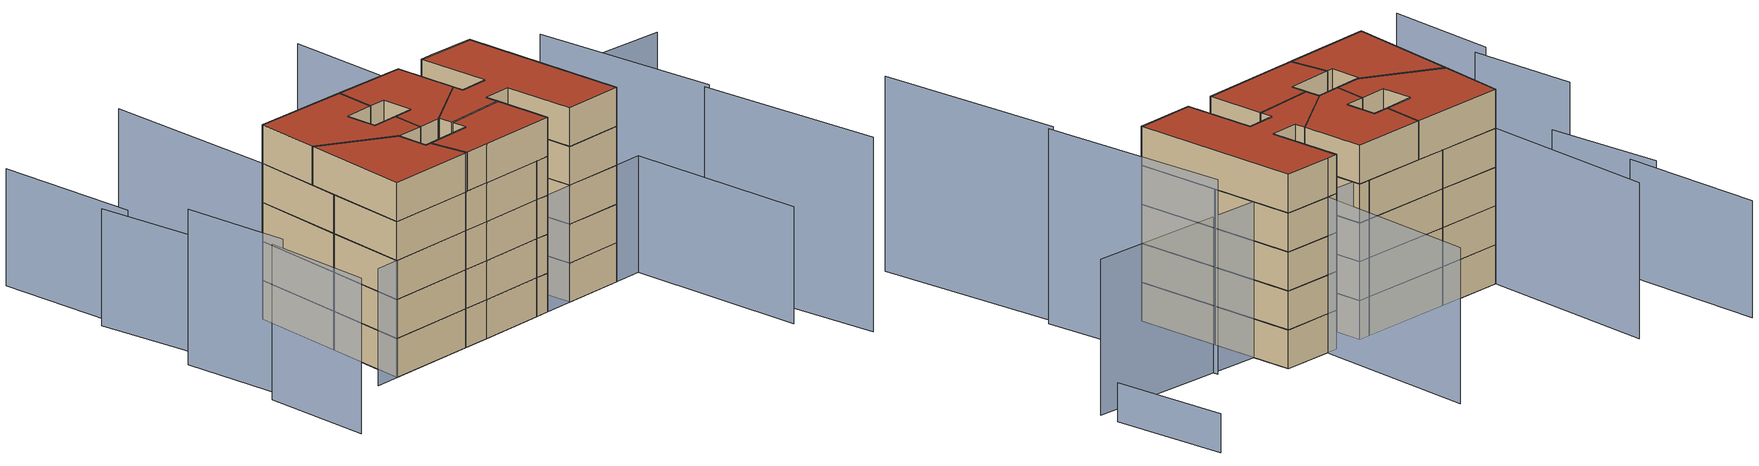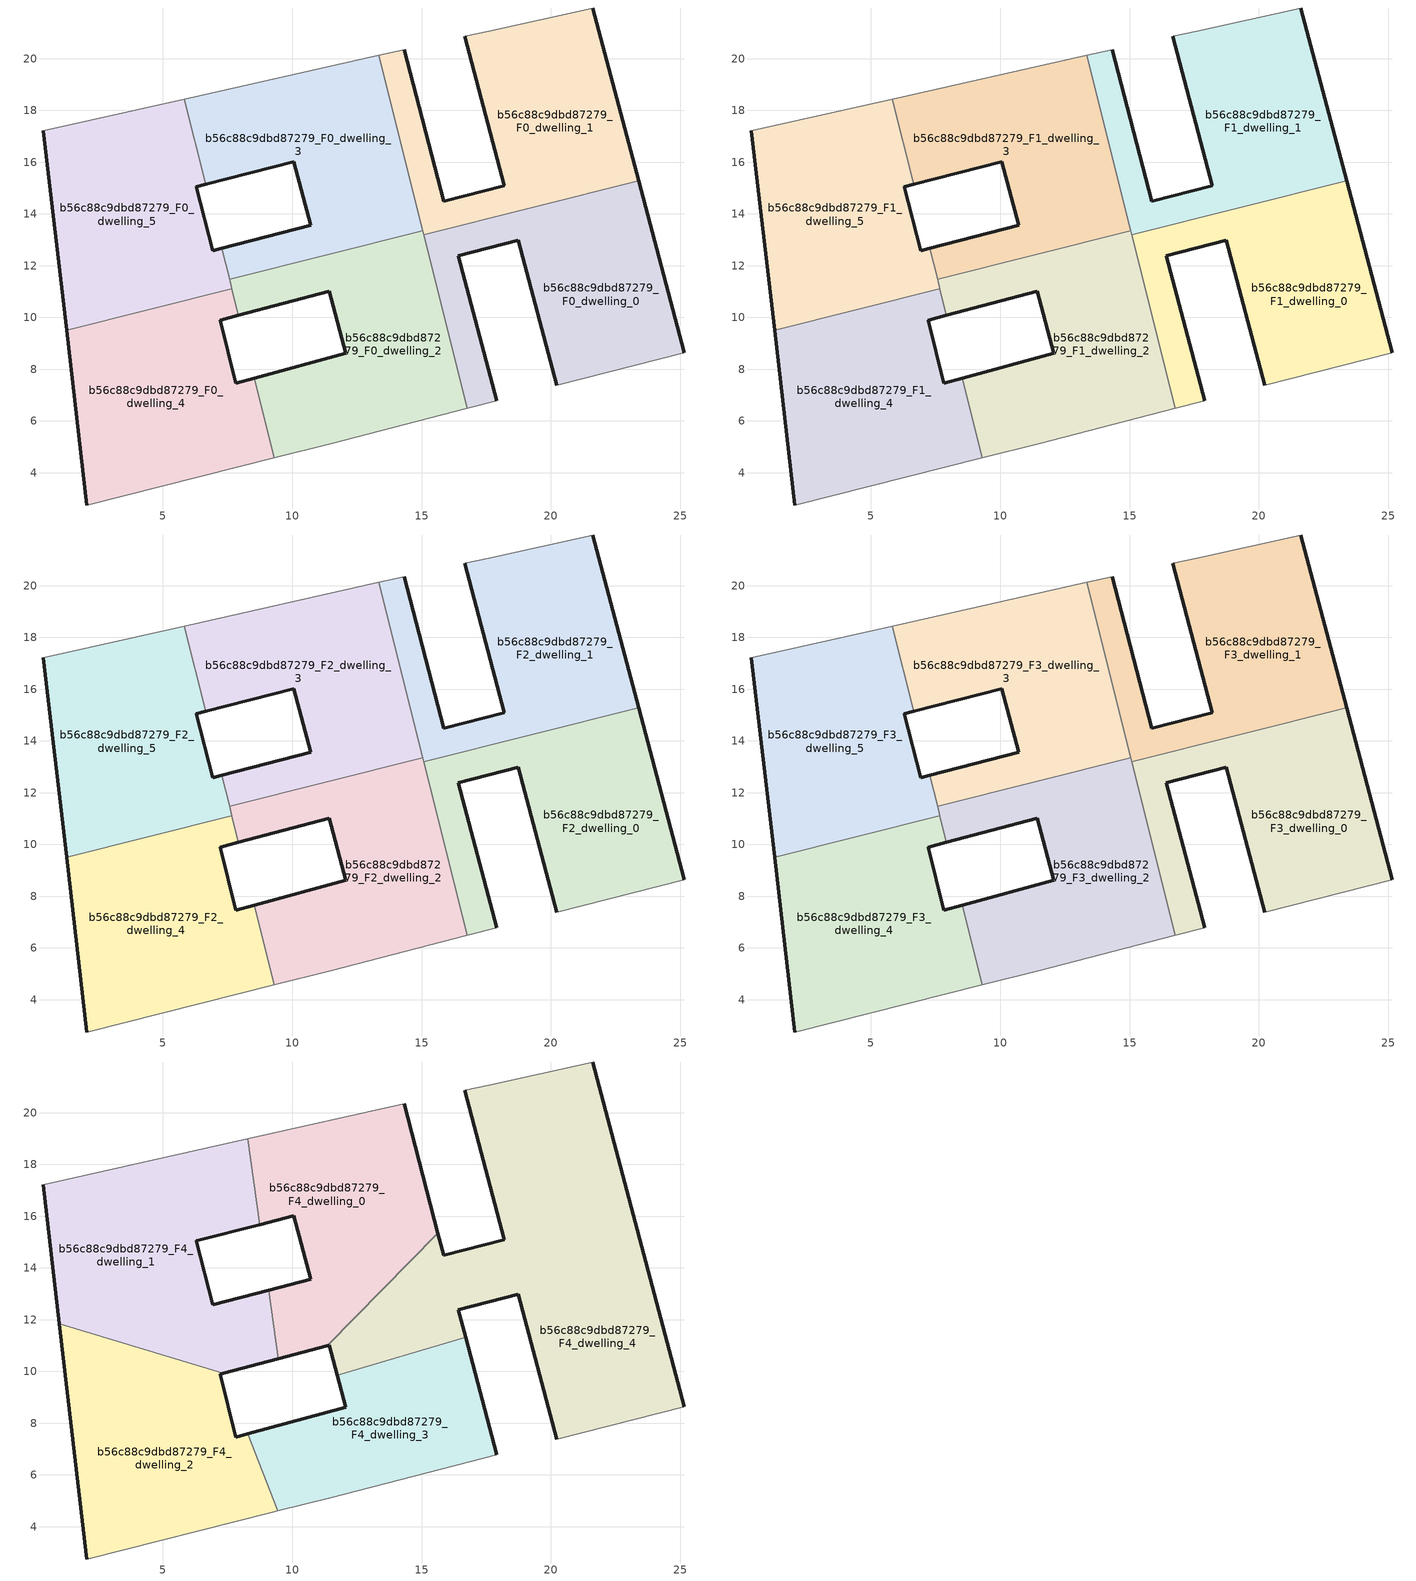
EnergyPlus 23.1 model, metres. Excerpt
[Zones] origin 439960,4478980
b56c88c9dbd87279_F0_dwelling_0
 floor ground (EU_floor_Construction): 25.16,8.63 23.39,15.28 15.08,13.19 16.76,6.48 17.91,6.78 16.43,12.38 18.74,12.98 20.23,7.39 z0
 wall outside (EU_wall_Construction): 20.23,7.39 18.74,12.98 16.43,12.38 17.91,6.78 / 23.39,15.28 25.16,8.63 z0:3
 wall adiabatic (EU_wall_Construction): 17.91,6.78 16.76,6.48 / 25.16,8.63 20.23,7.39 z0:3
 wall to b56c88c9dbd87279_F0_dwelling_1 (EU_wall_Construction): 15.08,13.19 23.39,15.28 z0:3
 wall to b56c88c9dbd87279_F0_dwelling_2 (EU_wall_Construction): 16.76,6.48 15.08,13.19 z0:3
b56c88c9dbd87279_F0_dwelling_1
 floor ground (EU_floor_Construction): 23.39,15.28 21.62,21.96 17.6,21.07 16.67,20.87 18.19,15.09 15.86,14.49 14.33,20.36 13.34,20.13 15.08,13.19 z0
 wall outside (EU_wall_Construction): 21.62,21.96 23.39,15.28 / 14.33,20.36 15.86,14.49 18.19,15.09 16.67,20.87 z0:3
 wall adiabatic (EU_wall_Construction): 13.34,20.13 14.33,20.36 / 16.67,20.87 17.6,21.07 21.62,21.96 z0:3
 wall to b56c88c9dbd87279_F0_dwelling_3 (EU_wall_Construction): 15.04,13.34 13.34,20.13 z0:3
 wall to b56c88c9dbd87279_F0_dwelling_2 (EU_wall_Construction): 15.08,13.19 15.04,13.34 z0:3
b56c88c9dbd87279_F0_dwelling_2
 floor ground (EU_floor_Construction): 16.76,6.48 15.04,13.34 7.58,11.47 7.92,10.09 11.43,11.01 12.08,8.61 8.53,7.65 9.31,4.57 11.5,5.11 z0
 wall outside (EU_wall_Construction): 8.53,7.65 12.08,8.61 11.43,11.01 7.92,10.09 z0:3
 wall to b56c88c9dbd87279_F0_dwelling_3 (EU_wall_Construction): 7.58,11.47 15.04,13.34 z0:3
 wall adiabatic (EU_wall_Construction): 16.76,6.48 11.5,5.11 9.31,4.57 z0:3
 wall to b56c88c9dbd87279_F0_dwelling_4 (EU_wall_Construction): 9.31,4.57 8.53,7.65 / 7.92,10.09 7.67,11.11 z0:3
 wall to b56c88c9dbd87279_F0_dwelling_5 (EU_wall_Construction): 7.67,11.11 7.58,11.47 z0:3
b56c88c9dbd87279_F0_dwelling_3
 floor ground (EU_floor_Construction): 15.04,13.34 13.34,20.13 5.83,18.44 6.66,15.14 10.07,16.01 10.72,13.56 7.28,12.67 7.58,11.47 z0
 wall outside (EU_wall_Construction): 7.28,12.67 10.72,13.56 10.07,16.01 6.66,15.14 z0:3
 wall to b56c88c9dbd87279_F0_dwelling_5 (EU_wall_Construction): 6.66,15.14 5.83,18.44 / 7.58,11.47 7.28,12.67 z0:3
 wall adiabatic (EU_wall_Construction): 5.83,18.44 13.34,20.13 z0:3
b56c88c9dbd87279_F0_dwelling_4
 floor ground (EU_floor_Construction): 9.31,4.57 8.53,7.65 7.83,7.46 7.22,9.9 7.92,10.09 7.67,11.11 1.28,9.5 2.07,2.75 z0
 wall outside (EU_wall_Construction): 2.07,2.75 1.28,9.5 / 7.92,10.09 7.22,9.9 7.83,7.46 8.53,7.65 z0:3
 wall adiabatic (EU_wall_Construction): 9.31,4.57 2.07,2.75 z0:3
 wall to b56c88c9dbd87279_F0_dwelling_5 (EU_wall_Construction): 1.28,9.5 7.67,11.11 z0:3
b56c88c9dbd87279_F0_dwelling_5
 floor ground (EU_floor_Construction): 7.67,11.11 7.28,12.67 6.93,12.58 6.28,15.05 6.66,15.14 5.83,18.44 0.38,17.21 1.28,9.5 z0
 wall outside (EU_wall_Construction): 6.66,15.14 6.28,15.05 6.93,12.58 7.28,12.67 / 1.28,9.5 0.38,17.21 z0:3
 wall adiabatic (EU_wall_Construction): 0.38,17.21 5.83,18.44 z0:3
b56c88c9dbd87279_F1_dwelling_0
 floor to b56c88c9dbd87279_F0_dwelling_0 (EU_floor_Construction): 25.16,8.63 23.39,15.28 15.08,13.19 16.76,6.48 17.91,6.78 16.43,12.38 18.74,12.98 20.23,7.39 z3
 wall outside (EU_wall_Construction): 20.23,7.39 18.74,12.98 16.43,12.38 17.91,6.78 / 23.39,15.28 25.16,8.63 z3:6
 wall adiabatic (EU_wall_Construction): 17.91,6.78 16.76,6.48 / 25.16,8.63 20.23,7.39 z3:6
 wall to b56c88c9dbd87279_F1_dwelling_1 (EU_wall_Construction): 15.08,13.19 23.39,15.28 z3:6
 wall to b56c88c9dbd87279_F1_dwelling_2 (EU_wall_Construction): 16.76,6.48 15.08,13.19 z3:6
b56c88c9dbd87279_F1_dwelling_1
 floor to b56c88c9dbd87279_F0_dwelling_1 (EU_floor_Construction): 23.39,15.28 21.62,21.96 17.6,21.07 16.67,20.87 18.19,15.09 15.86,14.49 14.33,20.36 13.34,20.13 15.08,13.19 z3
 wall outside (EU_wall_Construction): 21.62,21.96 23.39,15.28 / 14.33,20.36 15.86,14.49 18.19,15.09 16.67,20.87 z3:6
 wall adiabatic (EU_wall_Construction): 13.34,20.13 14.33,20.36 / 16.67,20.87 17.6,21.07 21.62,21.96 z3:6
 wall to b56c88c9dbd87279_F1_dwelling_3 (EU_wall_Construction): 15.04,13.34 13.34,20.13 z3:6
 wall to b56c88c9dbd87279_F1_dwelling_2 (EU_wall_Construction): 15.08,13.19 15.04,13.34 z3:6
b56c88c9dbd87279_F1_dwelling_2
 floor to b56c88c9dbd87279_F0_dwelling_2 (EU_floor_Construction): 16.76,6.48 15.04,13.34 7.58,11.47 7.92,10.09 11.43,11.01 12.08,8.61 8.53,7.65 9.31,4.57 11.5,5.11 z3
 wall outside (EU_wall_Construction): 8.53,7.65 12.08,8.61 11.43,11.01 7.92,10.09 z3:6
 wall to b56c88c9dbd87279_F1_dwelling_3 (EU_wall_Construction): 7.58,11.47 15.04,13.34 z3:6
 wall adiabatic (EU_wall_Construction): 16.76,6.48 11.5,5.11 9.31,4.57 z3:6
 wall to b56c88c9dbd87279_F1_dwelling_4 (EU_wall_Construction): 9.31,4.57 8.53,7.65 / 7.92,10.09 7.67,11.11 z3:6
 wall to b56c88c9dbd87279_F1_dwelling_5 (EU_wall_Construction): 7.67,11.11 7.58,11.47 z3:6
b56c88c9dbd87279_F1_dwelling_3
 floor to b56c88c9dbd87279_F0_dwelling_3 (EU_floor_Construction): 15.04,13.34 13.34,20.13 5.83,18.44 6.66,15.14 10.07,16.01 10.72,13.56 7.28,12.67 7.58,11.47 z3
 wall outside (EU_wall_Construction): 7.28,12.67 10.72,13.56 10.07,16.01 6.66,15.14 z3:6
 wall to b56c88c9dbd87279_F1_dwelling_5 (EU_wall_Construction): 6.66,15.14 5.83,18.44 / 7.58,11.47 7.28,12.67 z3:6
 wall adiabatic (EU_wall_Construction): 5.83,18.44 13.34,20.13 z3:6
b56c88c9dbd87279_F1_dwelling_4
 floor to b56c88c9dbd87279_F0_dwelling_4 (EU_floor_Construction): 9.31,4.57 8.53,7.65 7.83,7.46 7.22,9.9 7.92,10.09 7.67,11.11 1.28,9.5 2.07,2.75 z3
 wall outside (EU_wall_Construction): 2.07,2.75 1.28,9.5 / 7.92,10.09 7.22,9.9 7.83,7.46 8.53,7.65 z3:6
 wall adiabatic (EU_wall_Construction): 9.31,4.57 2.07,2.75 z3:6
 wall to b56c88c9dbd87279_F1_dwelling_5 (EU_wall_Construction): 1.28,9.5 7.67,11.11 z3:6
b56c88c9dbd87279_F1_dwelling_5
 floor to b56c88c9dbd87279_F0_dwelling_5 (EU_floor_Construction): 7.67,11.11 7.28,12.67 6.93,12.58 6.28,15.05 6.66,15.14 5.83,18.44 0.38,17.21 1.28,9.5 z3
 wall outside (EU_wall_Construction): 6.66,15.14 6.28,15.05 6.93,12.58 7.28,12.67 / 1.28,9.5 0.38,17.21 z3:6
 wall adiabatic (EU_wall_Construction): 0.38,17.21 5.83,18.44 z3:6
b56c88c9dbd87279_F2_dwelling_0
 floor to b56c88c9dbd87279_F1_dwelling_0 (EU_floor_Construction): 25.16,8.63 23.39,15.28 15.08,13.19 16.76,6.48 17.91,6.78 16.43,12.38 18.74,12.98 20.23,7.39 z6
 wall outside (EU_wall_Construction): 20.23,7.39 18.74,12.98 16.43,12.38 17.91,6.78 / 23.39,15.28 25.16,8.63 z6:9
 wall adiabatic (EU_wall_Construction): 17.91,6.78 16.76,6.48 / 25.16,8.63 20.23,7.39 z6:9
 wall to b56c88c9dbd87279_F2_dwelling_1 (EU_wall_Construction): 15.08,13.19 23.39,15.28 z6:9
 wall to b56c88c9dbd87279_F2_dwelling_2 (EU_wall_Construction): 16.76,6.48 15.08,13.19 z6:9
b56c88c9dbd87279_F2_dwelling_1
 floor to b56c88c9dbd87279_F1_dwelling_1 (EU_floor_Construction): 23.39,15.28 21.62,21.96 17.6,21.07 16.67,20.87 18.19,15.09 15.86,14.49 14.33,20.36 13.34,20.13 15.08,13.19 z6
 wall outside (EU_wall_Construction): 21.62,21.96 23.39,15.28 / 14.33,20.36 15.86,14.49 18.19,15.09 16.67,20.87 z6:9
 wall adiabatic (EU_wall_Construction): 13.34,20.13 14.33,20.36 / 16.67,20.87 17.6,21.07 21.62,21.96 z6:9
 wall to b56c88c9dbd87279_F2_dwelling_3 (EU_wall_Construction): 15.04,13.34 13.34,20.13 z6:9
 wall to b56c88c9dbd87279_F2_dwelling_2 (EU_wall_Construction): 15.08,13.19 15.04,13.34 z6:9
b56c88c9dbd87279_F2_dwelling_2
 floor to b56c88c9dbd87279_F1_dwelling_2 (EU_floor_Construction): 16.76,6.48 15.04,13.34 7.58,11.47 7.92,10.09 11.43,11.01 12.08,8.61 8.53,7.65 9.31,4.57 11.5,5.11 z6
 wall outside (EU_wall_Construction): 8.53,7.65 12.08,8.61 11.43,11.01 7.92,10.09 z6:9
 wall to b56c88c9dbd87279_F2_dwelling_3 (EU_wall_Construction): 7.58,11.47 15.04,13.34 z6:9
 wall adiabatic (EU_wall_Construction): 16.76,6.48 11.5,5.11 9.31,4.57 z6:9
 wall to b56c88c9dbd87279_F2_dwelling_4 (EU_wall_Construction): 9.31,4.57 8.53,7.65 / 7.92,10.09 7.67,11.11 z6:9
 wall to b56c88c9dbd87279_F2_dwelling_5 (EU_wall_Construction): 7.67,11.11 7.58,11.47 z6:9
b56c88c9dbd87279_F2_dwelling_3
 floor to b56c88c9dbd87279_F1_dwelling_3 (EU_floor_Construction): 15.04,13.34 13.34,20.13 5.83,18.44 6.66,15.14 10.07,16.01 10.72,13.56 7.28,12.67 7.58,11.47 z6
 wall outside (EU_wall_Construction): 7.28,12.67 10.72,13.56 10.07,16.01 6.66,15.14 z6:9
 wall to b56c88c9dbd87279_F2_dwelling_5 (EU_wall_Construction): 6.66,15.14 5.83,18.44 / 7.58,11.47 7.28,12.67 z6:9
 wall adiabatic (EU_wall_Construction): 5.83,18.44 13.34,20.13 z6:9
b56c88c9dbd87279_F2_dwelling_4
 floor to b56c88c9dbd87279_F1_dwelling_4 (EU_floor_Construction): 9.31,4.57 8.53,7.65 7.83,7.46 7.22,9.9 7.92,10.09 7.67,11.11 1.28,9.5 2.07,2.75 z6
 wall outside (EU_wall_Construction): 2.07,2.75 1.28,9.5 / 7.92,10.09 7.22,9.9 7.83,7.46 8.53,7.65 z6:9
 wall adiabatic (EU_wall_Construction): 9.31,4.57 2.07,2.75 z6:9
 wall to b56c88c9dbd87279_F2_dwelling_5 (EU_wall_Construction): 1.28,9.5 7.67,11.11 z6:9
b56c88c9dbd87279_F2_dwelling_5
 floor to b56c88c9dbd87279_F1_dwelling_5 (EU_floor_Construction): 7.67,11.11 7.28,12.67 6.93,12.58 6.28,15.05 6.66,15.14 5.83,18.44 0.38,17.21 1.28,9.5 z6
 wall outside (EU_wall_Construction): 6.66,15.14 6.28,15.05 6.93,12.58 7.28,12.67 / 1.28,9.5 0.38,17.21 z6:9
 wall adiabatic (EU_wall_Construction): 0.38,17.21 5.83,18.44 z6:9
b56c88c9dbd87279_F3_dwelling_0
 floor to b56c88c9dbd87279_F2_dwelling_0 (EU_floor_Construction): 25.16,8.63 23.39,15.28 15.08,13.19 16.76,6.48 17.91,6.78 16.43,12.38 18.74,12.98 20.23,7.39 z9
 wall outside (EU_wall_Construction): 20.23,7.39 18.74,12.98 16.43,12.38 17.91,6.78 / 23.39,15.28 25.16,8.63 z9:12
 wall adiabatic (EU_wall_Construction): 17.91,6.78 16.76,6.48 / 25.16,8.63 20.23,7.39 z9:12
 wall to b56c88c9dbd87279_F3_dwelling_1 (EU_wall_Construction): 15.08,13.19 23.39,15.28 z9:12
 wall to b56c88c9dbd87279_F3_dwelling_2 (EU_wall_Construction): 16.76,6.48 15.08,13.19 z9:12
b56c88c9dbd87279_F3_dwelling_1
 floor to b56c88c9dbd87279_F2_dwelling_1 (EU_floor_Construction): 23.39,15.28 21.62,21.96 17.6,21.07 16.67,20.87 18.19,15.09 15.86,14.49 14.33,20.36 13.34,20.13 15.08,13.19 z9
 wall outside (EU_wall_Construction): 21.62,21.96 23.39,15.28 / 14.33,20.36 15.86,14.49 18.19,15.09 16.67,20.87 z9:12
 wall adiabatic (EU_wall_Construction): 13.34,20.13 14.33,20.36 / 16.67,20.87 17.6,21.07 21.62,21.96 z9:12
 wall to b56c88c9dbd87279_F3_dwelling_3 (EU_wall_Construction): 15.04,13.34 13.34,20.13 z9:12
 wall to b56c88c9dbd87279_F3_dwelling_2 (EU_wall_Construction): 15.08,13.19 15.04,13.34 z9:12
b56c88c9dbd87279_F3_dwelling_2
 floor to b56c88c9dbd87279_F2_dwelling_2 (EU_floor_Construction): 16.76,6.48 15.04,13.34 7.58,11.47 7.92,10.09 11.43,11.01 12.08,8.61 8.53,7.65 9.31,4.57 11.5,5.11 z9
 wall outside (EU_wall_Construction): 8.53,7.65 12.08,8.61 11.43,11.01 7.92,10.09 z9:12
 wall to b56c88c9dbd87279_F3_dwelling_3 (EU_wall_Construction): 7.58,11.47 15.04,13.34 z9:12
 wall adiabatic (EU_wall_Construction): 16.76,6.48 11.5,5.11 9.31,4.57 z9:12
 wall to b56c88c9dbd87279_F3_dwelling_4 (EU_wall_Construction): 9.31,4.57 8.53,7.65 / 7.92,10.09 7.67,11.11 z9:12
 wall to b56c88c9dbd87279_F3_dwelling_5 (EU_wall_Construction): 7.67,11.11 7.58,11.47 z9:12
b56c88c9dbd87279_F3_dwelling_3
 floor to b56c88c9dbd87279_F2_dwelling_3 (EU_floor_Construction): 15.04,13.34 13.34,20.13 5.83,18.44 6.66,15.14 10.07,16.01 10.72,13.56 7.28,12.67 7.58,11.47 z9
 wall outside (EU_wall_Construction): 7.28,12.67 10.72,13.56 10.07,16.01 6.66,15.14 z9:12
 wall to b56c88c9dbd87279_F3_dwelling_5 (EU_wall_Construction): 6.66,15.14 5.83,18.44 / 7.58,11.47 7.28,12.67 z9:12
 wall adiabatic (EU_wall_Construction): 5.83,18.44 13.34,20.13 z9:12
b56c88c9dbd87279_F3_dwelling_4
 floor to b56c88c9dbd87279_F2_dwelling_4 (EU_floor_Construction): 9.31,4.57 8.53,7.65 7.83,7.46 7.22,9.9 7.92,10.09 7.67,11.11 1.28,9.5 2.07,2.75 z9
 wall outside (EU_wall_Construction): 2.07,2.75 1.28,9.5 / 7.92,10.09 7.22,9.9 7.83,7.46 8.53,7.65 z9:12
 wall adiabatic (EU_wall_Construction): 9.31,4.57 2.07,2.75 z9:12
 wall to b56c88c9dbd87279_F3_dwelling_5 (EU_wall_Construction): 1.28,9.5 7.67,11.11 z9:12
b56c88c9dbd87279_F3_dwelling_5
 floor to b56c88c9dbd87279_F2_dwelling_5 (EU_floor_Construction): 7.67,11.11 7.28,12.67 6.93,12.58 6.28,15.05 6.66,15.14 5.83,18.44 0.38,17.21 1.28,9.5 z9
 wall outside (EU_wall_Construction): 6.66,15.14 6.28,15.05 6.93,12.58 7.28,12.67 / 1.28,9.5 0.38,17.21 z9:12
 wall adiabatic (EU_wall_Construction): 0.38,17.21 5.83,18.44 z9:12
b56c88c9dbd87279_F4_dwelling_0
 floor to b56c88c9dbd87279_F3_dwelling_3 (EU_floor_Construction): 13.22,12.89 14.76,14.46 13.34,20.13 8.28,18.99 8.74,15.68 10.07,16.01 10.72,13.56 9.09,13.14 9.27,11.9 z12
 floor to b56c88c9dbd87279_F3_dwelling_2 (EU_floor_Construction): 11.35,10.99 13.22,12.89 9.27,11.9 9.46,10.49 z12
 floor to b56c88c9dbd87279_F3_dwelling_1 (EU_floor_Construction): 14.76,14.46 15.64,15.35 14.33,20.36 13.34,20.13 z12
 wall outside (EU_wall_Construction): 11.35,10.99 9.46,10.49 / 9.09,13.14 10.72,13.56 10.07,16.01 8.74,15.68 / 14.33,20.36 15.64,15.35 z12:15
 wall to b56c88c9dbd87279_F4_dwelling_4 (EU_wall_Construction): 15.64,15.35 11.35,10.99 z12:15
 wall to b56c88c9dbd87279_F4_dwelling_1 (EU_wall_Construction): 9.46,10.49 9.09,13.14 / 8.74,15.68 8.28,18.99 z12:15
 wall adiabatic (EU_wall_Construction): 8.28,18.99 14.33,20.36 z12:15
 roof outside (EU_roof_Construction): 14.33,20.36 15.64,15.35 11.35,10.99 9.46,10.49 9.09,13.14 10.72,13.56 10.07,16.01 8.74,15.68 8.28,18.99 z15
b56c88c9dbd87279_F4_dwelling_1
 floor to b56c88c9dbd87279_F3_dwelling_5 (EU_floor_Construction): 7.67,11.11 7.28,12.67 6.93,12.58 6.28,15.05 6.66,15.14 5.83,18.44 0.38,17.21 1,11.84 5.36,10.53 z12
 floor to b56c88c9dbd87279_F3_dwelling_3 (EU_floor_Construction): 9.27,11.9 9.09,13.14 7.28,12.67 7.58,11.47 z12; 8.74,15.68 8.28,18.99 5.83,18.44 6.66,15.14 z12
 floor to b56c88c9dbd87279_F3_dwelling_4 (EU_floor_Construction): 7.92,10.09 7.67,11.11 5.36,10.53 7.34,9.93 z12
 floor to b56c88c9dbd87279_F3_dwelling_2 (EU_floor_Construction): 9.46,10.49 9.27,11.9 7.58,11.47 7.92,10.09 z12
 wall outside (EU_wall_Construction): 8.74,15.68 6.28,15.05 6.93,12.58 9.09,13.14 / 9.46,10.49 7.34,9.93 / 1,11.84 0.38,17.21 z12:15
 wall to b56c88c9dbd87279_F4_dwelling_2 (EU_wall_Construction): 7.34,9.93 1,11.84 z12:15
 wall adiabatic (EU_wall_Construction): 0.38,17.21 8.28,18.99 z12:15
 roof outside (EU_roof_Construction): 8.28,18.99 8.74,15.68 6.28,15.05 6.93,12.58 9.09,13.14 9.46,10.49 7.34,9.93 1,11.84 0.38,17.21 z15
b56c88c9dbd87279_F4_dwelling_2
 floor to b56c88c9dbd87279_F3_dwelling_4 (EU_floor_Construction): 9.31,4.57 9.04,5.65 8.29,7.59 7.83,7.46 7.22,9.9 7.34,9.93 5.36,10.53 1.28,9.5 2.07,2.75 z12
 floor to b56c88c9dbd87279_F3_dwelling_5 (EU_floor_Construction): 5.36,10.53 1,11.84 1.28,9.5 z12
 floor to b56c88c9dbd87279_F3_dwelling_2 (EU_floor_Construction): 9.44,4.61 9.04,5.65 9.31,4.57 9.39,4.59 z12
 wall outside (EU_wall_Construction): 7.34,9.93 7.22,9.9 7.83,7.46 8.29,7.59 / 2.07,2.75 1,11.84 z12:15
 wall to b56c88c9dbd87279_F4_dwelling_3 (EU_wall_Construction): 8.29,7.59 9.44,4.61 z12:15
 wall adiabatic (EU_wall_Construction): 9.44,4.61 9.24,4.55 2.07,2.75 z12:15
 roof outside (EU_roof_Construction): 7.34,9.93 7.22,9.9 7.83,7.46 8.29,7.59 9.44,4.61 9.24,4.55 2.07,2.75 1,11.84 z15
b56c88c9dbd87279_F4_dwelling_3
 floor to b56c88c9dbd87279_F3_dwelling_2 (EU_floor_Construction): 16.76,6.48 15.63,11 11.74,9.86 12.08,8.61 8.53,7.65 9.04,5.65 9.44,4.61 11.5,5.11 z12
 floor to b56c88c9dbd87279_F3_dwelling_0 (EU_floor_Construction): 17.91,6.78 16.71,11.32 15.63,11 16.76,6.48 z12
 floor to b56c88c9dbd87279_F3_dwelling_4 (EU_floor_Construction): 9.04,5.65 8.53,7.65 8.29,7.59 z12
 wall outside (EU_wall_Construction): 16.71,11.32 17.91,6.78 / 8.29,7.59 12.08,8.61 11.74,9.86 z12:15
 wall to b56c88c9dbd87279_F4_dwelling_4 (EU_wall_Construction): 11.74,9.86 16.71,11.32 z12:15
 wall adiabatic (EU_wall_Construction): 17.91,6.78 11.5,5.11 9.44,4.61 z12:15
 roof outside (EU_roof_Construction): 16.71,11.32 17.91,6.78 11.5,5.11 9.44,4.61 8.29,7.59 12.08,8.61 11.74,9.86 z15
b56c88c9dbd87279_F4_dwelling_4
 floor to b56c88c9dbd87279_F3_dwelling_0 (EU_floor_Construction): 25.16,8.63 23.39,15.28 15.08,13.19 15.63,11 16.71,11.32 16.43,12.38 18.74,12.98 20.23,7.39 z12
 floor to b56c88c9dbd87279_F3_dwelling_1 (EU_floor_Construction): 23.39,15.28 21.62,21.96 17.6,21.07 16.67,20.87 18.19,15.09 15.86,14.49 15.64,15.35 14.76,14.46 15.08,13.19 z12
 floor to b56c88c9dbd87279_F3_dwelling_2 (EU_floor_Construction): 15.63,11 15.04,13.34 13.22,12.89 11.35,10.99 11.43,11.01 11.74,9.86 z12
 floor to b56c88c9dbd87279_F3_dwelling_3 (EU_floor_Construction): 15.04,13.34 14.76,14.46 13.22,12.89 z12
 wall outside (EU_wall_Construction): 11.74,9.86 11.43,11.01 11.35,10.99 / 15.64,15.35 15.86,14.49 18.19,15.09 16.67,20.87 / 21.62,21.96 25.16,8.63 / 20.23,7.39 18.74,12.98 16.43,12.38 16.71,11.32 z12:15
 wall adiabatic (EU_wall_Construction): 16.67,20.87 17.6,21.07 21.62,21.96 / 25.16,8.63 20.23,7.39 z12:15
 roof outside (EU_roof_Construction): 21.62,21.96 25.16,8.63 20.23,7.39 18.74,12.98 16.43,12.38 16.71,11.32 11.74,9.86 11.43,11.01 11.35,10.99 15.64,15.35 15.86,14.49 18.19,15.09 16.67,20.87 17.6,21.07 z15
shading: 0.1,2.25 27.44,9.23 / 27.44,9.23 31.07,-4.99 / -9.68,22.72 -6.89,13.76 / -11.06,32.77 -8.33,21.45 z0:9; 34.87,-9.45 30.33,5.12 / 30.84,5.27 26.33,19.93 z0:15; 17.73,20.34 0.37,17.21 / 0.37,17.21 -2.19,31.49 / 37.54,21.54 18.14,18.05 / 18.14,18.05 15.22,34.29 / -7.62,4.36 -6.03,-4.51 / -8.82,13.16 -6.51,4.66 z0:12; 37.25,23.22 34.48,32.16 z0:3
[Building]
EU S2 Campaign: North Axis=0; Terrain=City; Solar Distribution=FullExterior
[Site:Location]
Madrid: Latitude=40.5; Longitude=-3.5; Time Zone=1; Elevation=609
[SizingPeriod:WeatherFileDays]
AnnualSizingPeriod: Begin Month=1; Begin Day of Month=1; End Month=12; End Day of Month=31; Day of Week for Start Day=Monday; Use Weather File Daylight Saving Period=No; Use Weather File Rain and Snow Indicators=No
[MATERIAL]
EU_InternalMass_Material: Roughness=MediumRough; Thickness=0.1; Conductivity=1; Density=1800; Specific Heat=900; Thermal Absorptance=0.9; Solar Absorptance=0.7; Visible Absorptance=0.7
[MATERIAL:NOMASS] Roughness=MediumRough; Thermal Absorptance=0.9; Solar Absorptance=0.7; Visible Absorptance=0.7
Name | Thermal Resistance
EU_wall_NoMass | 0.419739
EU_roof_NoMass | 0.352165
EU_floor_NoMass | 0.608284
[CONSTRUCTION]
EU_wall_Construction: EU_wall_NoMass
EU_roof_Construction: EU_roof_NoMass
EU_floor_Construction: EU_floor_NoMass
EU_InternalMass_Construction: EU_InternalMass_Material
[ZONE] Type=1; Multiplier=1; Ceiling Height=autocalculate; Floor Area=autocalculate; Part of Total Floor Area=Yes
Name | Volume
b56c88c9dbd87279_F0_dwelling_0; b56c88c9dbd87279_F1_dwelling_0; b56c88c9dbd87279_F2_dwelling_0; b56c88c9dbd87279_F3_dwelling_0 | 136.638
b56c88c9dbd87279_F4_dwelling_0 | 133
b56c88c9dbd87279_F0_dwelling_1; b56c88c9dbd87279_F1_dwelling_1; b56c88c9dbd87279_F2_dwelling_1; b56c88c9dbd87279_F3_dwelling_1 | 136.619
b56c88c9dbd87279_F4_dwelling_1 | 163.956
b56c88c9dbd87279_F0_dwelling_2; b56c88c9dbd87279_F1_dwelling_2; b56c88c9dbd87279_F2_dwelling_2; b56c88c9dbd87279_F3_dwelling_2; b56c88c9dbd87279_F0_dwelling_3; b56c88c9dbd87279_F1_dwelling_3; b56c88c9dbd87279_F2_dwelling_3; b56c88c9dbd87279_F3_dwelling_3 | 136.63
b56c88c9dbd87279_F4_dwelling_2 | 146.104
b56c88c9dbd87279_F4_dwelling_3 | 107.674
b56c88c9dbd87279_F0_dwelling_4; b56c88c9dbd87279_F1_dwelling_4; b56c88c9dbd87279_F2_dwelling_4; b56c88c9dbd87279_F3_dwelling_4; b56c88c9dbd87279_F0_dwelling_5; b56c88c9dbd87279_F1_dwelling_5; b56c88c9dbd87279_F2_dwelling_5; b56c88c9dbd87279_F3_dwelling_5 | 136.623
b56c88c9dbd87279_F4_dwelling_4 | 269.04
[INTERNALMASS] Construction=EU_InternalMass_Construction
Name | Zone or ZoneList | Surface Area
b56c88c9dbd87279_F0_dwelling_0_EU_InternalMass | b56c88c9dbd87279_F0_dwelling_0 | 45.5451
b56c88c9dbd87279_F0_dwelling_1_EU_InternalMass | b56c88c9dbd87279_F0_dwelling_1 | 45.5394
b56c88c9dbd87279_F0_dwelling_2_EU_InternalMass | b56c88c9dbd87279_F0_dwelling_2 | 45.5431
b56c88c9dbd87279_F0_dwelling_3_EU_InternalMass | b56c88c9dbd87279_F0_dwelling_3 | 45.5444
b56c88c9dbd87279_F0_dwelling_4_EU_InternalMass | b56c88c9dbd87279_F0_dwelling_4 | 45.5428
b56c88c9dbd87279_F0_dwelling_5_EU_InternalMass | b56c88c9dbd87279_F0_dwelling_5 | 45.5416
b56c88c9dbd87279_F1_dwelling_0_EU_InternalMass | b56c88c9dbd87279_F1_dwelling_0 | 45.5451
b56c88c9dbd87279_F1_dwelling_1_EU_InternalMass | b56c88c9dbd87279_F1_dwelling_1 | 45.5394
b56c88c9dbd87279_F1_dwelling_2_EU_InternalMass | b56c88c9dbd87279_F1_dwelling_2 | 45.5431
b56c88c9dbd87279_F1_dwelling_3_EU_InternalMass | b56c88c9dbd87279_F1_dwelling_3 | 45.5444
b56c88c9dbd87279_F1_dwelling_4_EU_InternalMass | b56c88c9dbd87279_F1_dwelling_4 | 45.5428
b56c88c9dbd87279_F1_dwelling_5_EU_InternalMass | b56c88c9dbd87279_F1_dwelling_5 | 45.5416
b56c88c9dbd87279_F2_dwelling_0_EU_InternalMass | b56c88c9dbd87279_F2_dwelling_0 | 45.5451
b56c88c9dbd87279_F2_dwelling_1_EU_InternalMass | b56c88c9dbd87279_F2_dwelling_1 | 45.5394
b56c88c9dbd87279_F2_dwelling_2_EU_InternalMass | b56c88c9dbd87279_F2_dwelling_2 | 45.5431
b56c88c9dbd87279_F2_dwelling_3_EU_InternalMass | b56c88c9dbd87279_F2_dwelling_3 | 45.5444
b56c88c9dbd87279_F2_dwelling_4_EU_InternalMass | b56c88c9dbd87279_F2_dwelling_4 | 45.5428
b56c88c9dbd87279_F2_dwelling_5_EU_InternalMass | b56c88c9dbd87279_F2_dwelling_5 | 45.5416
b56c88c9dbd87279_F3_dwelling_0_EU_InternalMass | b56c88c9dbd87279_F3_dwelling_0 | 45.5451
b56c88c9dbd87279_F3_dwelling_1_EU_InternalMass | b56c88c9dbd87279_F3_dwelling_1 | 45.5394
b56c88c9dbd87279_F3_dwelling_2_EU_InternalMass | b56c88c9dbd87279_F3_dwelling_2 | 45.5431
b56c88c9dbd87279_F3_dwelling_3_EU_InternalMass | b56c88c9dbd87279_F3_dwelling_3 | 45.5444
b56c88c9dbd87279_F3_dwelling_4_EU_InternalMass | b56c88c9dbd87279_F3_dwelling_4 | 45.5428
b56c88c9dbd87279_F3_dwelling_5_EU_InternalMass | b56c88c9dbd87279_F3_dwelling_5 | 45.5416
b56c88c9dbd87279_F4_dwelling_0_EU_InternalMass | b56c88c9dbd87279_F4_dwelling_0 | 44.3334
b56c88c9dbd87279_F4_dwelling_1_EU_InternalMass | b56c88c9dbd87279_F4_dwelling_1 | 54.6519
b56c88c9dbd87279_F4_dwelling_2_EU_InternalMass | b56c88c9dbd87279_F4_dwelling_2 | 48.7006
b56c88c9dbd87279_F4_dwelling_3_EU_InternalMass | b56c88c9dbd87279_F4_dwelling_3 | 35.8904
b56c88c9dbd87279_F4_dwelling_4_EU_InternalMass | b56c88c9dbd87279_F4_dwelling_4 | 89.6803
[OTHEREQUIPMENT] Fuel Type=Electricity; Design Level Calculation Method=Watts/Area; Power per Zone Floor Area=1; Fraction Latent=0; Fraction Radiant=0; Fraction Lost=0; Carbon Dioxide Generation Rate=0; EndUse Subcategory=EU_Step8_InternalGains
Name | Zone or ZoneList or Space or SpaceList | Schedule
EU_Step8_InternalGain_b56c88c9dbd87279_F0_dwelling_0_f000 | b56c88c9dbd87279_F0_dwelling_0 | EU_Step8_GainSchedule_b56c88c9dbd87279_F0_dwelling_0_f000
EU_Step8_InternalGain_b56c88c9dbd87279_F0_dwelling_1_f000 | b56c88c9dbd87279_F0_dwelling_1 | EU_Step8_GainSchedule_b56c88c9dbd87279_F0_dwelling_1_f000
EU_Step8_InternalGain_b56c88c9dbd87279_F0_dwelling_2_f000 | b56c88c9dbd87279_F0_dwelling_2 | EU_Step8_GainSchedule_b56c88c9dbd87279_F0_dwelling_2_f000
EU_Step8_InternalGain_b56c88c9dbd87279_F0_dwelling_3_f000 | b56c88c9dbd87279_F0_dwelling_3 | EU_Step8_GainSchedule_b56c88c9dbd87279_F0_dwelling_3_f000
EU_Step8_InternalGain_b56c88c9dbd87279_F0_dwelling_4_f000 | b56c88c9dbd87279_F0_dwelling_4 | EU_Step8_GainSchedule_b56c88c9dbd87279_F0_dwelling_4_f000
EU_Step8_InternalGain_b56c88c9dbd87279_F0_dwelling_5_f000 | b56c88c9dbd87279_F0_dwelling_5 | EU_Step8_GainSchedule_b56c88c9dbd87279_F0_dwelling_5_f000
EU_Step8_InternalGain_b56c88c9dbd87279_F1_dwelling_0_f000 | b56c88c9dbd87279_F1_dwelling_0 | EU_Step8_GainSchedule_b56c88c9dbd87279_F1_dwelling_0_f000
EU_Step8_InternalGain_b56c88c9dbd87279_F1_dwelling_1_f000 | b56c88c9dbd87279_F1_dwelling_1 | EU_Step8_GainSchedule_b56c88c9dbd87279_F1_dwelling_1_f000
EU_Step8_InternalGain_b56c88c9dbd87279_F1_dwelling_2_f000 | b56c88c9dbd87279_F1_dwelling_2 | EU_Step8_GainSchedule_b56c88c9dbd87279_F1_dwelling_2_f000
EU_Step8_InternalGain_b56c88c9dbd87279_F1_dwelling_3_f000 | b56c88c9dbd87279_F1_dwelling_3 | EU_Step8_GainSchedule_b56c88c9dbd87279_F1_dwelling_3_f000
EU_Step8_InternalGain_b56c88c9dbd87279_F1_dwelling_4_f000 | b56c88c9dbd87279_F1_dwelling_4 | EU_Step8_GainSchedule_b56c88c9dbd87279_F1_dwelling_4_f000
EU_Step8_InternalGain_b56c88c9dbd87279_F1_dwelling_5_f000 | b56c88c9dbd87279_F1_dwelling_5 | EU_Step8_GainSchedule_b56c88c9dbd87279_F1_dwelling_5_f000
EU_Step8_InternalGain_b56c88c9dbd87279_F2_dwelling_0_f000 | b56c88c9dbd87279_F2_dwelling_0 | EU_Step8_GainSchedule_b56c88c9dbd87279_F2_dwelling_0_f000
EU_Step8_InternalGain_b56c88c9dbd87279_F2_dwelling_1_f000 | b56c88c9dbd87279_F2_dwelling_1 | EU_Step8_GainSchedule_b56c88c9dbd87279_F2_dwelling_1_f000
EU_Step8_InternalGain_b56c88c9dbd87279_F2_dwelling_2_f000 | b56c88c9dbd87279_F2_dwelling_2 | EU_Step8_GainSchedule_b56c88c9dbd87279_F2_dwelling_2_f000
EU_Step8_InternalGain_b56c88c9dbd87279_F2_dwelling_3_f000 | b56c88c9dbd87279_F2_dwelling_3 | EU_Step8_GainSchedule_b56c88c9dbd87279_F2_dwelling_3_f000
EU_Step8_InternalGain_b56c88c9dbd87279_F2_dwelling_4_f000 | b56c88c9dbd87279_F2_dwelling_4 | EU_Step8_GainSchedule_b56c88c9dbd87279_F2_dwelling_4_f000
EU_Step8_InternalGain_b56c88c9dbd87279_F2_dwelling_5_f000 | b56c88c9dbd87279_F2_dwelling_5 | EU_Step8_GainSchedule_b56c88c9dbd87279_F2_dwelling_5_f000
EU_Step8_InternalGain_b56c88c9dbd87279_F3_dwelling_0_f000 | b56c88c9dbd87279_F3_dwelling_0 | EU_Step8_GainSchedule_b56c88c9dbd87279_F3_dwelling_0_f000
EU_Step8_InternalGain_b56c88c9dbd87279_F3_dwelling_1_f000 | b56c88c9dbd87279_F3_dwelling_1 | EU_Step8_GainSchedule_b56c88c9dbd87279_F3_dwelling_1_f000
EU_Step8_InternalGain_b56c88c9dbd87279_F3_dwelling_2_f000 | b56c88c9dbd87279_F3_dwelling_2 | EU_Step8_GainSchedule_b56c88c9dbd87279_F3_dwelling_2_f000
EU_Step8_InternalGain_b56c88c9dbd87279_F3_dwelling_3_f000 | b56c88c9dbd87279_F3_dwelling_3 | EU_Step8_GainSchedule_b56c88c9dbd87279_F3_dwelling_3_f000
EU_Step8_InternalGain_b56c88c9dbd87279_F3_dwelling_4_f000 | b56c88c9dbd87279_F3_dwelling_4 | EU_Step8_GainSchedule_b56c88c9dbd87279_F3_dwelling_4_f000
EU_Step8_InternalGain_b56c88c9dbd87279_F3_dwelling_5_f000 | b56c88c9dbd87279_F3_dwelling_5 | EU_Step8_GainSchedule_b56c88c9dbd87279_F3_dwelling_5_f000
EU_Step8_InternalGain_b56c88c9dbd87279_F4_dwelling_0_f000 | b56c88c9dbd87279_F4_dwelling_0 | EU_Step8_GainSchedule_b56c88c9dbd87279_F4_dwelling_0_f000
EU_Step8_InternalGain_b56c88c9dbd87279_F4_dwelling_1_f000 | b56c88c9dbd87279_F4_dwelling_1 | EU_Step8_GainSchedule_b56c88c9dbd87279_F4_dwelling_1_f000
EU_Step8_InternalGain_b56c88c9dbd87279_F4_dwelling_2_f000 | b56c88c9dbd87279_F4_dwelling_2 | EU_Step8_GainSchedule_b56c88c9dbd87279_F4_dwelling_2_f000
EU_Step8_InternalGain_b56c88c9dbd87279_F4_dwelling_3_f000 | b56c88c9dbd87279_F4_dwelling_3 | EU_Step8_GainSchedule_b56c88c9dbd87279_F4_dwelling_3_f000
EU_Step8_InternalGain_b56c88c9dbd87279_F4_dwelling_4_f000 | b56c88c9dbd87279_F4_dwelling_4 | EU_Step8_GainSchedule_b56c88c9dbd87279_F4_dwelling_4_f000
[ZONEVENTILATION:DESIGNFLOWRATE] Schedule=EU_AlwaysOn; Design Flow Rate Calculation Method=AirChanges/Hour; Air Changes per Hour=0.703302; Ventilation Type=Natural; Fan Pressure Rise=0; Fan Total Efficiency=1; Constant Term Coefficient=1; Temperature Term Coefficient=0; Velocity Term Coefficient=0; Velocity Squared Term Coefficient=0; Minimum Indoor Temperature=-100; Maximum Indoor Temperature=100; Delta Temperature=-100; Minimum Outdoor Temperature=-100; Maximum Outdoor Temperature=100; Maximum Wind Speed=40
Name | Zone or ZoneList or Space or SpaceList
EU_ConstantAir_b56c88c9dbd87279_F0_dwelling_0 | b56c88c9dbd87279_F0_dwelling_0
EU_ConstantAir_b56c88c9dbd87279_F0_dwelling_1 | b56c88c9dbd87279_F0_dwelling_1
EU_ConstantAir_b56c88c9dbd87279_F0_dwelling_2 | b56c88c9dbd87279_F0_dwelling_2
EU_ConstantAir_b56c88c9dbd87279_F0_dwelling_3 | b56c88c9dbd87279_F0_dwelling_3
EU_ConstantAir_b56c88c9dbd87279_F0_dwelling_4 | b56c88c9dbd87279_F0_dwelling_4
EU_ConstantAir_b56c88c9dbd87279_F0_dwelling_5 | b56c88c9dbd87279_F0_dwelling_5
EU_ConstantAir_b56c88c9dbd87279_F1_dwelling_0 | b56c88c9dbd87279_F1_dwelling_0
EU_ConstantAir_b56c88c9dbd87279_F1_dwelling_1 | b56c88c9dbd87279_F1_dwelling_1
EU_ConstantAir_b56c88c9dbd87279_F1_dwelling_2 | b56c88c9dbd87279_F1_dwelling_2
EU_ConstantAir_b56c88c9dbd87279_F1_dwelling_3 | b56c88c9dbd87279_F1_dwelling_3
EU_ConstantAir_b56c88c9dbd87279_F1_dwelling_4 | b56c88c9dbd87279_F1_dwelling_4
EU_ConstantAir_b56c88c9dbd87279_F1_dwelling_5 | b56c88c9dbd87279_F1_dwelling_5
EU_ConstantAir_b56c88c9dbd87279_F2_dwelling_0 | b56c88c9dbd87279_F2_dwelling_0
EU_ConstantAir_b56c88c9dbd87279_F2_dwelling_1 | b56c88c9dbd87279_F2_dwelling_1
EU_ConstantAir_b56c88c9dbd87279_F2_dwelling_2 | b56c88c9dbd87279_F2_dwelling_2
EU_ConstantAir_b56c88c9dbd87279_F2_dwelling_3 | b56c88c9dbd87279_F2_dwelling_3
EU_ConstantAir_b56c88c9dbd87279_F2_dwelling_4 | b56c88c9dbd87279_F2_dwelling_4
EU_ConstantAir_b56c88c9dbd87279_F2_dwelling_5 | b56c88c9dbd87279_F2_dwelling_5
EU_ConstantAir_b56c88c9dbd87279_F3_dwelling_0 | b56c88c9dbd87279_F3_dwelling_0
EU_ConstantAir_b56c88c9dbd87279_F3_dwelling_1 | b56c88c9dbd87279_F3_dwelling_1
EU_ConstantAir_b56c88c9dbd87279_F3_dwelling_2 | b56c88c9dbd87279_F3_dwelling_2
EU_ConstantAir_b56c88c9dbd87279_F3_dwelling_3 | b56c88c9dbd87279_F3_dwelling_3
EU_ConstantAir_b56c88c9dbd87279_F3_dwelling_4 | b56c88c9dbd87279_F3_dwelling_4
EU_ConstantAir_b56c88c9dbd87279_F3_dwelling_5 | b56c88c9dbd87279_F3_dwelling_5
EU_ConstantAir_b56c88c9dbd87279_F4_dwelling_0 | b56c88c9dbd87279_F4_dwelling_0
EU_ConstantAir_b56c88c9dbd87279_F4_dwelling_1 | b56c88c9dbd87279_F4_dwelling_1
EU_ConstantAir_b56c88c9dbd87279_F4_dwelling_2 | b56c88c9dbd87279_F4_dwelling_2
EU_ConstantAir_b56c88c9dbd87279_F4_dwelling_3 | b56c88c9dbd87279_F4_dwelling_3
EU_ConstantAir_b56c88c9dbd87279_F4_dwelling_4 | b56c88c9dbd87279_F4_dwelling_4
[HVACTEMPLATE:THERMOSTAT] Constant Heating Setpoint=20; Constant Cooling Setpoint=50
EU_HeatOnly_b56c88c9dbd87279_F0_dwelling_0; EU_HeatOnly_b56c88c9dbd87279_F0_dwelling_1; EU_HeatOnly_b56c88c9dbd87279_F0_dwelling_2; EU_HeatOnly_b56c88c9dbd87279_F0_dwelling_3; EU_HeatOnly_b56c88c9dbd87279_F0_dwelling_4; EU_HeatOnly_b56c88c9dbd87279_F0_dwelling_5; EU_HeatOnly_b56c88c9dbd87279_F1_dwelling_0; EU_HeatOnly_b56c88c9dbd87279_F1_dwelling_1; EU_HeatOnly_b56c88c9dbd87279_F1_dwelling_2; EU_HeatOnly_b56c88c9dbd87279_F1_dwelling_3; EU_HeatOnly_b56c88c9dbd87279_F1_dwelling_4; EU_HeatOnly_b56c88c9dbd87279_F1_dwelling_5; EU_HeatOnly_b56c88c9dbd87279_F2_dwelling_0; EU_HeatOnly_b56c88c9dbd87279_F2_dwelling_1; EU_HeatOnly_b56c88c9dbd87279_F2_dwelling_2; EU_HeatOnly_b56c88c9dbd87279_F2_dwelling_3; EU_HeatOnly_b56c88c9dbd87279_F2_dwelling_4; EU_HeatOnly_b56c88c9dbd87279_F2_dwelling_5; EU_HeatOnly_b56c88c9dbd87279_F3_dwelling_0; EU_HeatOnly_b56c88c9dbd87279_F3_dwelling_1; EU_HeatOnly_b56c88c9dbd87279_F3_dwelling_2; EU_HeatOnly_b56c88c9dbd87279_F3_dwelling_3; EU_HeatOnly_b56c88c9dbd87279_F3_dwelling_4; EU_HeatOnly_b56c88c9dbd87279_F3_dwelling_5; EU_HeatOnly_b56c88c9dbd87279_F4_dwelling_0; EU_HeatOnly_b56c88c9dbd87279_F4_dwelling_1; EU_HeatOnly_b56c88c9dbd87279_F4_dwelling_2; EU_HeatOnly_b56c88c9dbd87279_F4_dwelling_3; EU_HeatOnly_b56c88c9dbd87279_F4_dwelling_4
[HVACTEMPLATE:ZONE:IDEALLOADSAIRSYSTEM] System Availability Schedule=EU_AlwaysOn; Maximum Heating Supply Air Temperature=50; Minimum Cooling Supply Air Temperature=13; Maximum Heating Supply Air Humidity Ratio=0.0156; Minimum Cooling Supply Air Humidity Ratio=0.0077; Heating Limit=NoLimit; Cooling Limit=NoLimit; Heating Availability Schedule=EU_AlwaysOn; Cooling Availability Schedule=EU_CoolingOff; Dehumidification Control Type=ConstantSensibleHeatRatio; Cooling Sensible Heat Ratio=0.7; Dehumidification Setpoint=60; Humidification Control Type=None; Humidification Setpoint=30; Outdoor Air Method=None; Outdoor Air Flow Rate per Person=0.00944; Outdoor Air Flow Rate per Zone Floor Area=0; Outdoor Air Flow Rate per Zone=0; Demand Controlled Ventilation Type=None; Outdoor Air Economizer Type=NoEconomizer; Heat Recovery Type=None; Sensible Heat Recovery Effectiveness=0.7; Latent Heat Recovery Effectiveness=0.65
Name | Template Thermostat
b56c88c9dbd87279_F0_dwelling_0 | EU_HeatOnly_b56c88c9dbd87279_F0_dwelling_0
b56c88c9dbd87279_F0_dwelling_1 | EU_HeatOnly_b56c88c9dbd87279_F0_dwelling_1
b56c88c9dbd87279_F0_dwelling_2 | EU_HeatOnly_b56c88c9dbd87279_F0_dwelling_2
b56c88c9dbd87279_F0_dwelling_3 | EU_HeatOnly_b56c88c9dbd87279_F0_dwelling_3
b56c88c9dbd87279_F0_dwelling_4 | EU_HeatOnly_b56c88c9dbd87279_F0_dwelling_4
b56c88c9dbd87279_F0_dwelling_5 | EU_HeatOnly_b56c88c9dbd87279_F0_dwelling_5
b56c88c9dbd87279_F1_dwelling_0 | EU_HeatOnly_b56c88c9dbd87279_F1_dwelling_0
b56c88c9dbd87279_F1_dwelling_1 | EU_HeatOnly_b56c88c9dbd87279_F1_dwelling_1
b56c88c9dbd87279_F1_dwelling_2 | EU_HeatOnly_b56c88c9dbd87279_F1_dwelling_2
b56c88c9dbd87279_F1_dwelling_3 | EU_HeatOnly_b56c88c9dbd87279_F1_dwelling_3
b56c88c9dbd87279_F1_dwelling_4 | EU_HeatOnly_b56c88c9dbd87279_F1_dwelling_4
b56c88c9dbd87279_F1_dwelling_5 | EU_HeatOnly_b56c88c9dbd87279_F1_dwelling_5
b56c88c9dbd87279_F2_dwelling_0 | EU_HeatOnly_b56c88c9dbd87279_F2_dwelling_0
b56c88c9dbd87279_F2_dwelling_1 | EU_HeatOnly_b56c88c9dbd87279_F2_dwelling_1
b56c88c9dbd87279_F2_dwelling_2 | EU_HeatOnly_b56c88c9dbd87279_F2_dwelling_2
b56c88c9dbd87279_F2_dwelling_3 | EU_HeatOnly_b56c88c9dbd87279_F2_dwelling_3
b56c88c9dbd87279_F2_dwelling_4 | EU_HeatOnly_b56c88c9dbd87279_F2_dwelling_4
b56c88c9dbd87279_F2_dwelling_5 | EU_HeatOnly_b56c88c9dbd87279_F2_dwelling_5
b56c88c9dbd87279_F3_dwelling_0 | EU_HeatOnly_b56c88c9dbd87279_F3_dwelling_0
b56c88c9dbd87279_F3_dwelling_1 | EU_HeatOnly_b56c88c9dbd87279_F3_dwelling_1
b56c88c9dbd87279_F3_dwelling_2 | EU_HeatOnly_b56c88c9dbd87279_F3_dwelling_2
b56c88c9dbd87279_F3_dwelling_3 | EU_HeatOnly_b56c88c9dbd87279_F3_dwelling_3
b56c88c9dbd87279_F3_dwelling_4 | EU_HeatOnly_b56c88c9dbd87279_F3_dwelling_4
b56c88c9dbd87279_F3_dwelling_5 | EU_HeatOnly_b56c88c9dbd87279_F3_dwelling_5
b56c88c9dbd87279_F4_dwelling_0 | EU_HeatOnly_b56c88c9dbd87279_F4_dwelling_0
b56c88c9dbd87279_F4_dwelling_1 | EU_HeatOnly_b56c88c9dbd87279_F4_dwelling_1
b56c88c9dbd87279_F4_dwelling_2 | EU_HeatOnly_b56c88c9dbd87279_F4_dwelling_2
b56c88c9dbd87279_F4_dwelling_3 | EU_HeatOnly_b56c88c9dbd87279_F4_dwelling_3
b56c88c9dbd87279_F4_dwelling_4 | EU_HeatOnly_b56c88c9dbd87279_F4_dwelling_4
[SIZING:ZONE] Zone Cooling Design Supply Air Temperature Input Method=SupplyAirTemperature; Zone Cooling Design Supply Air Temperature=13; Zone Heating Design Supply Air Temperature Input Method=SupplyAirTemperature; Zone Heating Design Supply Air Temperature=50; Zone Cooling Design Supply Air Humidity Ratio=0.008; Zone Heating Design Supply Air Humidity Ratio=0.008; Cooling Design Air Flow Method=DesignDay; Cooling Design Air Flow Rate=0; Cooling Minimum Air Flow per Zone Floor Area=0.000762; Cooling Minimum Air Flow=0; Cooling Minimum Air Flow Fraction=0.2; Heating Design Air Flow Method=DesignDay; Heating Design Air Flow Rate=0; Heating Maximum Air Flow per Zone Floor Area=0.002032; Heating Maximum Air Flow=0.141576; Heating Maximum Air Flow Fraction=0.3; Account for Dedicated Outdoor Air System=No; Dedicated Outdoor Air System Control Strategy=NeutralSupplyAir; Dedicated Outdoor Air Low Setpoint Temperature for Design=autosize; Dedicated Outdoor Air High Setpoint Temperature for Design=autosize; Zone Load Sizing Method=Sensible Load Only No Latent Load; Zone Latent Cooling Design Supply Air Humidity Ratio Input Method=HumidityRatioDifference; Zone Cooling Design Supply Air Humidity Ratio Difference=0.005; Zone Latent Heating Design Supply Air Humidity Ratio Input Method=HumidityRatioDifference; Zone Humidification Design Supply Air Humidity Ratio Difference=0.005
b56c88c9dbd87279_F0_dwelling_0; b56c88c9dbd87279_F0_dwelling_1; b56c88c9dbd87279_F0_dwelling_2; b56c88c9dbd87279_F0_dwelling_3; b56c88c9dbd87279_F0_dwelling_4; b56c88c9dbd87279_F0_dwelling_5; b56c88c9dbd87279_F1_dwelling_0; b56c88c9dbd87279_F1_dwelling_1; b56c88c9dbd87279_F1_dwelling_2; b56c88c9dbd87279_F1_dwelling_3; b56c88c9dbd87279_F1_dwelling_4; b56c88c9dbd87279_F1_dwelling_5; b56c88c9dbd87279_F2_dwelling_0; b56c88c9dbd87279_F2_dwelling_1; b56c88c9dbd87279_F2_dwelling_2; b56c88c9dbd87279_F2_dwelling_3; b56c88c9dbd87279_F2_dwelling_4; b56c88c9dbd87279_F2_dwelling_5; b56c88c9dbd87279_F3_dwelling_0; b56c88c9dbd87279_F3_dwelling_1; b56c88c9dbd87279_F3_dwelling_2; b56c88c9dbd87279_F3_dwelling_3; b56c88c9dbd87279_F3_dwelling_4; b56c88c9dbd87279_F3_dwelling_5; b56c88c9dbd87279_F4_dwelling_0; b56c88c9dbd87279_F4_dwelling_1; b56c88c9dbd87279_F4_dwelling_2; b56c88c9dbd87279_F4_dwelling_3; b56c88c9dbd87279_F4_dwelling_4
[SCHEDULE:CONSTANT]
Name | Hourly Value
EU_AlwaysOn | 1
EU_CoolingOff | 0
[SCHEDULE:FILE] Column Number=1; Rows to Skip at Top=0; Number of Hours of Data=8760; Column Separator=Comma; Interpolate to Timestep=No; Minutes per Item=60; Adjust Schedule for Daylight Savings=Yes
Name | File
EU_Step8_GainSchedule_b56c88c9dbd87279_F0_dwelling_0_f000 | ../../schedules/b56c88c9dbd87279/b56c88c9dbd87279_F0_dwelling_0_f000_gain.csv
EU_Step8_GainSchedule_b56c88c9dbd87279_F0_dwelling_1_f000 | ../../schedules/b56c88c9dbd87279/b56c88c9dbd87279_F0_dwelling_1_f000_gain.csv
EU_Step8_GainSchedule_b56c88c9dbd87279_F0_dwelling_2_f000 | ../../schedules/b56c88c9dbd87279/b56c88c9dbd87279_F0_dwelling_2_f000_gain.csv
EU_Step8_GainSchedule_b56c88c9dbd87279_F0_dwelling_3_f000 | ../../schedules/b56c88c9dbd87279/b56c88c9dbd87279_F0_dwelling_3_f000_gain.csv
EU_Step8_GainSchedule_b56c88c9dbd87279_F0_dwelling_4_f000 | ../../schedules/b56c88c9dbd87279/b56c88c9dbd87279_F0_dwelling_4_f000_gain.csv
EU_Step8_GainSchedule_b56c88c9dbd87279_F0_dwelling_5_f000 | ../../schedules/b56c88c9dbd87279/b56c88c9dbd87279_F0_dwelling_5_f000_gain.csv
EU_Step8_GainSchedule_b56c88c9dbd87279_F1_dwelling_0_f000 | ../../schedules/b56c88c9dbd87279/b56c88c9dbd87279_F1_dwelling_0_f000_gain.csv
EU_Step8_GainSchedule_b56c88c9dbd87279_F1_dwelling_1_f000 | ../../schedules/b56c88c9dbd87279/b56c88c9dbd87279_F1_dwelling_1_f000_gain.csv
EU_Step8_GainSchedule_b56c88c9dbd87279_F1_dwelling_2_f000 | ../../schedules/b56c88c9dbd87279/b56c88c9dbd87279_F1_dwelling_2_f000_gain.csv
EU_Step8_GainSchedule_b56c88c9dbd87279_F1_dwelling_3_f000 | ../../schedules/b56c88c9dbd87279/b56c88c9dbd87279_F1_dwelling_3_f000_gain.csv
EU_Step8_GainSchedule_b56c88c9dbd87279_F1_dwelling_4_f000 | ../../schedules/b56c88c9dbd87279/b56c88c9dbd87279_F1_dwelling_4_f000_gain.csv
EU_Step8_GainSchedule_b56c88c9dbd87279_F1_dwelling_5_f000 | ../../schedules/b56c88c9dbd87279/b56c88c9dbd87279_F1_dwelling_5_f000_gain.csv
EU_Step8_GainSchedule_b56c88c9dbd87279_F2_dwelling_0_f000 | ../../schedules/b56c88c9dbd87279/b56c88c9dbd87279_F2_dwelling_0_f000_gain.csv
EU_Step8_GainSchedule_b56c88c9dbd87279_F2_dwelling_1_f000 | ../../schedules/b56c88c9dbd87279/b56c88c9dbd87279_F2_dwelling_1_f000_gain.csv
EU_Step8_GainSchedule_b56c88c9dbd87279_F2_dwelling_2_f000 | ../../schedules/b56c88c9dbd87279/b56c88c9dbd87279_F2_dwelling_2_f000_gain.csv
EU_Step8_GainSchedule_b56c88c9dbd87279_F2_dwelling_3_f000 | ../../schedules/b56c88c9dbd87279/b56c88c9dbd87279_F2_dwelling_3_f000_gain.csv
EU_Step8_GainSchedule_b56c88c9dbd87279_F2_dwelling_4_f000 | ../../schedules/b56c88c9dbd87279/b56c88c9dbd87279_F2_dwelling_4_f000_gain.csv
EU_Step8_GainSchedule_b56c88c9dbd87279_F2_dwelling_5_f000 | ../../schedules/b56c88c9dbd87279/b56c88c9dbd87279_F2_dwelling_5_f000_gain.csv
EU_Step8_GainSchedule_b56c88c9dbd87279_F3_dwelling_0_f000 | ../../schedules/b56c88c9dbd87279/b56c88c9dbd87279_F3_dwelling_0_f000_gain.csv
EU_Step8_GainSchedule_b56c88c9dbd87279_F3_dwelling_1_f000 | ../../schedules/b56c88c9dbd87279/b56c88c9dbd87279_F3_dwelling_1_f000_gain.csv
EU_Step8_GainSchedule_b56c88c9dbd87279_F3_dwelling_2_f000 | ../../schedules/b56c88c9dbd87279/b56c88c9dbd87279_F3_dwelling_2_f000_gain.csv
EU_Step8_GainSchedule_b56c88c9dbd87279_F3_dwelling_3_f000 | ../../schedules/b56c88c9dbd87279/b56c88c9dbd87279_F3_dwelling_3_f000_gain.csv
EU_Step8_GainSchedule_b56c88c9dbd87279_F3_dwelling_4_f000 | ../../schedules/b56c88c9dbd87279/b56c88c9dbd87279_F3_dwelling_4_f000_gain.csv
EU_Step8_GainSchedule_b56c88c9dbd87279_F3_dwelling_5_f000 | ../../schedules/b56c88c9dbd87279/b56c88c9dbd87279_F3_dwelling_5_f000_gain.csv
EU_Step8_GainSchedule_b56c88c9dbd87279_F4_dwelling_0_f000 | ../../schedules/b56c88c9dbd87279/b56c88c9dbd87279_F4_dwelling_0_f000_gain.csv
EU_Step8_GainSchedule_b56c88c9dbd87279_F4_dwelling_1_f000 | ../../schedules/b56c88c9dbd87279/b56c88c9dbd87279_F4_dwelling_1_f000_gain.csv
EU_Step8_GainSchedule_b56c88c9dbd87279_F4_dwelling_2_f000 | ../../schedules/b56c88c9dbd87279/b56c88c9dbd87279_F4_dwelling_2_f000_gain.csv
EU_Step8_GainSchedule_b56c88c9dbd87279_F4_dwelling_3_f000 | ../../schedules/b56c88c9dbd87279/b56c88c9dbd87279_F4_dwelling_3_f000_gain.csv
EU_Step8_GainSchedule_b56c88c9dbd87279_F4_dwelling_4_f000 | ../../schedules/b56c88c9dbd87279/b56c88c9dbd87279_F4_dwelling_4_f000_gain.csv
